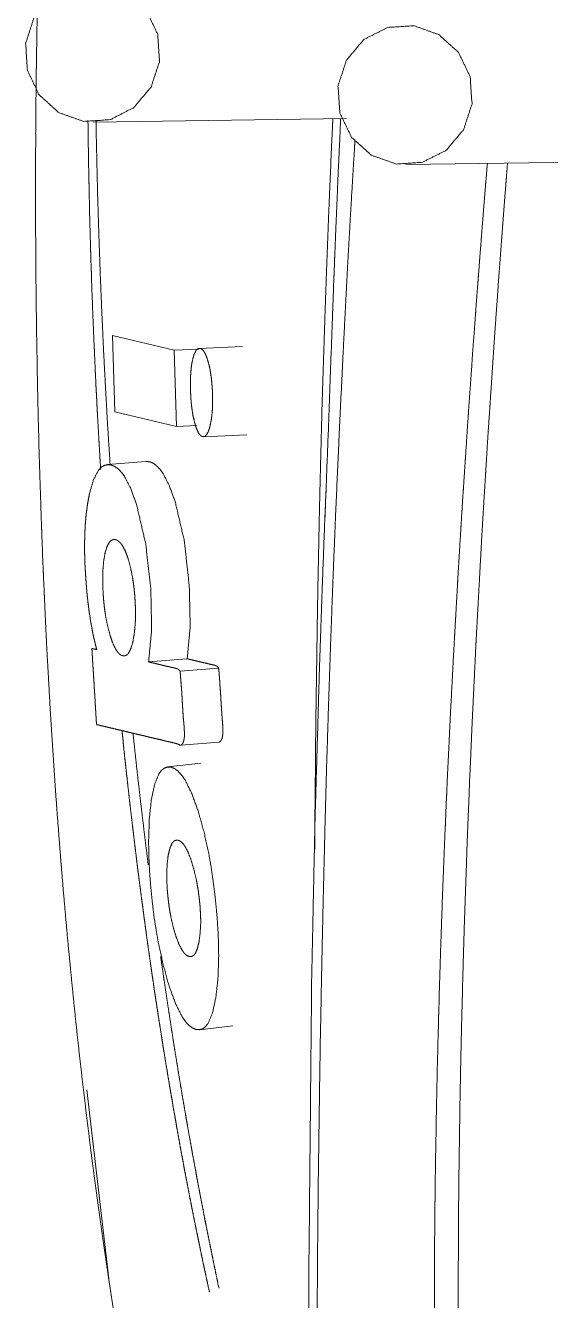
# Paper-space layout 'A3_1' of a CAD drawing. Header units: millimetres. Extents: x 0 to 420, y 0 to 297.
# Drawn here: x 300.3 to 304.81, y 26.66 to 37.63 of the extents above; entities that cross this region are included whole.
import ezdxf

# ---------------------------------------------------------------- set-up
doc = ezdxf.new("R2010")
doc.units = ezdxf.units.MM
doc.layers.add('170', color=7, linetype='Continuous', true_color=0xffffff)

psp = doc.layouts.new('A3_1')

# ---------------------------------------------------------------- linework, layer by layer
at = {"layer": '170', "color": 155, "linetype": 'Continuous', "lineweight": 13}
for p, q in [((300.881, 36.803), (303.058, 36.834)), ((303.569, 36.436), (308.414, 36.507)), ((301.045, 34.965), (301.576, 34.839)), ((301.063, 34.309), (301.045, 34.965)), ((301.787, 34.849), (301.576, 34.839)), ((301.576, 34.839), (301.594, 34.183)), ((302.164, 34.872), (301.791, 34.855)), ((301.594, 34.183), (301.063, 34.309)), ((301.768, 34.191), (301.594, 34.183)), ((301.827, 34.094), (302.201, 34.112)), ((301.332, 33.881), (301.001, 33.854)), ((301.355, 32.156), (301.687, 32.184)), ((301.626, 32.076), (301.957, 32.103)), ((301.631, 31.44), (301.962, 31.467)), ((301.804, 31.286), (301.519, 31.252)), ((301.794, 28.991), (302.079, 29.025)), ((300.824, 28.472), (301.012, 26.848)), ((301.961, 26.766), (301.95, 26.8))]:
    psp.add_line(p, q, dxfattribs=at)
for points, knots in [([(300.659, 42.838), (300.653, 42.764), (300.642, 42.63), (300.637, 42.563), (300.626, 42.429), (300.616, 42.296), (300.606, 42.162), (300.601, 42.096), (300.591, 41.962), (300.582, 41.829), (300.577, 41.763), (300.568, 41.63), (300.559, 41.498), (300.551, 41.365), (300.546, 41.299), (300.538, 41.167), (300.53, 41.035), (300.522, 40.903), (300.518, 40.837), (300.51, 40.706), (300.507, 40.64), (300.5, 40.509), (300.493, 40.377), (300.486, 40.246), (300.482, 40.181), (300.476, 40.05), (300.47, 39.92), (300.464, 39.789), (300.461, 39.724), (300.455, 39.594), (300.452, 39.529), (300.447, 39.399), (300.442, 39.27), (300.439, 39.205), (300.434, 39.075), (300.43, 38.946), (300.425, 38.817), (300.421, 38.688), (300.417, 38.559), (300.415, 38.495), (300.414, 38.431), (300.41, 38.302), (300.408, 38.238), (300.405, 38.11), (300.402, 37.982), (300.399, 37.854), (300.398, 37.791), (300.395, 37.663), (300.393, 37.536), (300.391, 37.409), (300.389, 37.282), (300.388, 37.218), (300.387, 37.092), (300.385, 36.965), (300.384, 36.839), (300.383, 36.713), (300.383, 36.587), (300.382, 36.413), (300.382, 36.24), (300.382, 36.09), (300.382, 35.94), (300.383, 35.813), (300.384, 35.685), (300.384, 35.581), (300.385, 35.476), (300.387, 35.314), (300.388, 35.197), (300.39, 35.102), (300.391, 35.007), (300.392, 34.912), (300.393, 34.865), (300.395, 34.771), (300.395, 34.723), (300.397, 34.629), (300.399, 34.535), (300.401, 34.442), (300.403, 34.348), (300.405, 34.255), (300.408, 34.162), (300.41, 34.069), (300.412, 33.976), (300.415, 33.883), (300.418, 33.791), (300.421, 33.699), (300.424, 33.607), (300.427, 33.515), (300.43, 33.423), (300.433, 33.332), (300.435, 33.286), (300.438, 33.195), (300.442, 33.104), (300.443, 33.059), (300.447, 32.968), (300.449, 32.923), (300.453, 32.832), (300.457, 32.742), (300.459, 32.697), (300.463, 32.607), (300.467, 32.517), (300.479, 32.27), (300.493, 32.023), (300.506, 31.783), (300.521, 31.543), (300.536, 31.309), (300.552, 31.076), (300.568, 30.85), (300.586, 30.624), (300.603, 30.404), (300.621, 30.185), (300.64, 29.973), (300.659, 29.76), (300.679, 29.555), (300.699, 29.35), (300.719, 29.151), (300.74, 28.953), (300.761, 28.761), (300.783, 28.57), (300.805, 28.386), (300.827, 28.201), (300.849, 28.024), (300.872, 27.846), (300.894, 27.675), (300.917, 27.505), (300.94, 27.341), (300.963, 27.177), (300.986, 27.02), (301.009, 26.863), (301.032, 26.713), (301.055, 26.563), (301.078, 26.42), (301.101, 26.277), (301.123, 26.14), (301.146, 26.004), (301.168, 25.874), (301.191, 25.744), (301.212, 25.621), (301.235, 25.498), (301.256, 25.382), (301.277, 25.265), (301.298, 25.156), (301.319, 25.046), (301.339, 24.943), (301.359, 24.84), (301.378, 24.744), (301.397, 24.647), (301.415, 24.557), (301.434, 24.467)], [0, 0, 0.004053, 0.01134, 0.014981, 0.022253, 0.029515, 0.036768, 0.040389, 0.047628, 0.054856, 0.058467, 0.065681, 0.072884, 0.080078, 0.083671, 0.09085, 0.098019, 0.105179, 0.108756, 0.115901, 0.119469, 0.126599, 0.133719, 0.14083, 0.144383, 0.151479, 0.158565, 0.165641, 0.169174, 0.176236, 0.179764, 0.186811, 0.193848, 0.197361, 0.204383, 0.211395, 0.218397, 0.22539, 0.232372, 0.235861, 0.239345, 0.246308, 0.249787, 0.256734, 0.263672, 0.2706, 0.274059, 0.280973, 0.287876, 0.294769, 0.301653, 0.305092, 0.31196, 0.318819, 0.325667, 0.332506, 0.339334, 0.348722, 0.358111, 0.366256, 0.3744, 0.381302, 0.388204, 0.393862, 0.39952, 0.40835, 0.414693, 0.419843, 0.424984, 0.430115, 0.432676, 0.437792, 0.440347, 0.445449, 0.45054, 0.455622, 0.460694, 0.465756, 0.470808, 0.47585, 0.480882, 0.485904, 0.490916, 0.495917, 0.500909, 0.50589, 0.510862, 0.515823, 0.518298, 0.523244, 0.528179, 0.530644, 0.535564, 0.538019, 0.542923, 0.547816, 0.550261, 0.555139, 0.560006, 0.573428, 0.586847, 0.599896, 0.612941, 0.625616, 0.638287, 0.650589, 0.662887, 0.674816, 0.686741, 0.698298, 0.709851, 0.721036, 0.732217, 0.743032, 0.753841, 0.764286, 0.774725, 0.784799, 0.794868, 0.804573, 0.814272, 0.823608, 0.83294, 0.841907, 0.850871, 0.859471, 0.868067, 0.876301, 0.884531, 0.892399, 0.900263, 0.907767, 0.915266, 0.922405, 0.92954, 0.936316, 0.943089, 0.949502, 0.955912, 0.961964, 0.968014, 0.973705, 0.979394, 0.984726, 0.990056, 0.995028, 1, 1]), ([(300.797, 36.808), (300.582, 36.884), (300.412, 37.038), (300.312, 37.248), (300.297, 37.481), (300.369, 37.702), (300.519, 37.879), (300.722, 37.982), (300.948, 37.998)], [0, 0, 0.123869, 0.248324, 0.374419, 0.501252, 0.627437, 0.753029, 0.876906, 1, 1]), ([(300.948, 37.998), (301.164, 37.922), (301.334, 37.768), (301.433, 37.558), (301.449, 37.325), (301.376, 37.104), (301.227, 36.927), (301.024, 36.823), (300.797, 36.808)], [0, 0, 0.123867, 0.248329, 0.374419, 0.501251, 0.627431, 0.753022, 0.876907, 1, 1]), ([(303.486, 36.441), (303.271, 36.518), (303.101, 36.671), (303.001, 36.881), (302.985, 37.115), (303.058, 37.336), (303.207, 37.513), (303.411, 37.616), (303.637, 37.632)], [0, 0, 0.123867, 0.248329, 0.37442, 0.501251, 0.62743, 0.753022, 0.876907, 1, 1]), ([(303.637, 37.632), (303.852, 37.555), (304.022, 37.402), (304.122, 37.192), (304.138, 36.958), (304.065, 36.737), (303.916, 36.56), (303.712, 36.457), (303.486, 36.441)], [0, 0, 0.123869, 0.248324, 0.37442, 0.501253, 0.627437, 0.75303, 0.876906, 1, 1]), ([(300.942, 33.813), (300.941, 33.827), (300.937, 33.897), (300.933, 33.967), (300.929, 34.037), (300.927, 34.072), (300.923, 34.142), (300.919, 34.212), (300.915, 34.283), (300.911, 34.353), (300.908, 34.423), (300.904, 34.494), (300.902, 34.529), (300.899, 34.599), (300.897, 34.634), (300.894, 34.705), (300.891, 34.776), (300.888, 34.846), (300.886, 34.882), (300.883, 34.952), (300.88, 35.023), (300.877, 35.094), (300.874, 35.165), (300.872, 35.236), (300.869, 35.307), (300.866, 35.378), (300.864, 35.449), (300.862, 35.52), (300.859, 35.591), (300.858, 35.627), (300.856, 35.698), (300.855, 35.734), (300.853, 35.805), (300.852, 35.841), (300.85, 35.912), (300.849, 35.948), (300.847, 36.019), (300.846, 36.091), (300.844, 36.162), (300.842, 36.234), (300.842, 36.27), (300.84, 36.342), (300.839, 36.413), (300.838, 36.485), (300.837, 36.521), (300.833, 36.815)], [0, 0, 0.004845, 0.02815, 0.051472, 0.074813, 0.086492, 0.109859, 0.133244, 0.156646, 0.180065, 0.203502, 0.226956, 0.238687, 0.262166, 0.273914, 0.297419, 0.320941, 0.34448, 0.356253, 0.379816, 0.403397, 0.426992, 0.450605, 0.474234, 0.497879, 0.52154, 0.545217, 0.56891, 0.592619, 0.604481, 0.628213, 0.640083, 0.663839, 0.675724, 0.699502, 0.711396, 0.735197, 0.759013, 0.782845, 0.806691, 0.818622, 0.842491, 0.866374, 0.890273, 0.902226, 1, 1]), ([(300.902, 36.814), (300.903, 36.792), (300.904, 36.726), (300.905, 36.661), (300.906, 36.596), (300.908, 36.532), (300.916, 36.18), (300.927, 35.828), (300.939, 35.489), (300.953, 35.149), (300.968, 34.823), (300.985, 34.496), (301.003, 34.181), (301.023, 33.867), (301.023, 33.856)], [0, 0, 0.007364, 0.029569, 0.051595, 0.073442, 0.095108, 0.214058, 0.332984, 0.447721, 0.562431, 0.672964, 0.783467, 0.889803, 0.996104, 1, 1]), ([(302.784, 30.543), (302.785, 30.675), (302.786, 30.77), (302.786, 30.817), (302.787, 30.913), (302.788, 31.009), (302.789, 31.106), (302.79, 31.204), (302.792, 31.46), (302.795, 31.716), (302.799, 31.985), (302.803, 32.255), (302.807, 32.536), (302.812, 32.818), (302.818, 33.113), (302.824, 33.408), (302.831, 33.715), (302.839, 34.023), (302.847, 34.343), (302.857, 34.663), (302.868, 34.997), (302.879, 35.33), (302.892, 35.676), (302.905, 36.023), (302.908, 36.087), (302.913, 36.216), (302.916, 36.281), (302.922, 36.413), (302.924, 36.48), (302.93, 36.616), (302.937, 36.754), (302.94, 36.823), (302.94, 36.83)], [0, 0, 0.020938, 0.035992, 0.043546, 0.058752, 0.07406, 0.089471, 0.104984, 0.145704, 0.186505, 0.229254, 0.272082, 0.316866, 0.361727, 0.408552, 0.455453, 0.504326, 0.553274, 0.604203, 0.655205, 0.708198, 0.761263, 0.816329, 0.871465, 0.881647, 0.902188, 0.912546, 0.933608, 0.944313, 0.965896, 0.987829, 0.998883, 1, 1]), ([(303.008, 36.831), (303.007, 36.819), (302.998, 36.61), (302.988, 36.402), (302.979, 36.189), (302.97, 35.977), (302.964, 35.839), (302.959, 35.702), (302.956, 35.633), (302.951, 35.496), (302.948, 35.428), (302.943, 35.291), (302.938, 35.154), (302.935, 35.058)], [0, 0, 0.00712, 0.124665, 0.242143, 0.361977, 0.481735, 0.559366, 0.63687, 0.675564, 0.752879, 0.791499, 0.868622, 0.945612, 1, 1]), ([(303.13, 36.644), (303.127, 36.58), (303.115, 36.384), (303.103, 36.187), (303.092, 35.998), (303.081, 35.808), (303.071, 35.626), (303.061, 35.444), (303.052, 35.269), (303.043, 35.094), (303.026, 34.759), (302.995, 34.114), (302.966, 33.47), (302.942, 32.877), (302.92, 32.284), (302.902, 31.742), (302.885, 31.2), (302.872, 30.708), (302.86, 30.217), (302.85, 29.776), (302.841, 29.336), (302.837, 29.107), (302.832, 28.881), (302.829, 28.659), (302.825, 28.44), (302.824, 28.331), (302.821, 28.117), (302.818, 27.905), (302.815, 27.697), (302.814, 27.594), (302.812, 27.39), (302.811, 27.29), (302.809, 27.091), (302.808, 26.895), (302.807, 26.798), (302.806, 26.607), (302.805, 26.513), (302.804, 26.327), (302.804, 26.235), (302.803, 26.053), (302.803, 25.875), (302.803, 25.699), (302.803, 25.527), (302.804, 25.358), (302.804, 25.192), (302.804, 25.11), (302.805, 24.949), (302.806, 24.79), (302.807, 24.712), (302.808, 24.558), (302.809, 24.483), (302.81, 24.334), (302.811, 24.26), (302.813, 24.116)], [0, 0, 0.005092, 0.020813, 0.036527, 0.051665, 0.066797, 0.081355, 0.095906, 0.109883, 0.123855, 0.150647, 0.202136, 0.253527, 0.300926, 0.348225, 0.391545, 0.434764, 0.474021, 0.513176, 0.548392, 0.583504, 0.60177, 0.61978, 0.637536, 0.655038, 0.663666, 0.680788, 0.697658, 0.714275, 0.722517, 0.738757, 0.746756, 0.762621, 0.778236, 0.785977, 0.801217, 0.808716, 0.823582, 0.830948, 0.845439, 0.85968, 0.873673, 0.887417, 0.900912, 0.91416, 0.920664, 0.933542, 0.946172, 0.952422, 0.964683, 0.970696, 0.98259, 0.988472, 1, 1]), ([(303.857, 23.951), (303.854, 24.037), (303.852, 24.08), (303.849, 24.167), (303.847, 24.253), (303.844, 24.34), (303.842, 24.428), (303.841, 24.471), (303.838, 24.559), (303.837, 24.603), (303.835, 24.691), (303.833, 24.779), (303.832, 24.823), (303.83, 24.912), (303.828, 25), (303.827, 25.089), (303.825, 25.179), (303.824, 25.224), (303.823, 25.313), (303.822, 25.358), (303.821, 25.448), (303.82, 25.538), (303.819, 25.629), (303.818, 25.72), (303.817, 25.811), (303.816, 25.902), (303.816, 25.994), (303.815, 26.085), (303.815, 26.131), (303.815, 26.223), (303.814, 26.269), (303.814, 26.362), (303.814, 26.455), (303.814, 26.501), (303.814, 26.594), (303.814, 26.687), (303.814, 26.781), (303.815, 26.875), (303.815, 26.922), (303.816, 27.016), (303.816, 27.063), (303.816, 27.157), (303.817, 27.252), (303.818, 27.347), (303.818, 27.394), (303.819, 27.489), (303.82, 27.537), (303.821, 27.633), (303.822, 27.729), (303.824, 27.825), (303.825, 27.921), (303.827, 28.017), (303.828, 28.066), (303.829, 28.162), (303.83, 28.211), (303.832, 28.308), (303.834, 28.405), (303.836, 28.503), (303.838, 28.601), (303.84, 28.699), (303.843, 28.797), (303.845, 28.896), (303.848, 28.994), (303.85, 29.093), (303.852, 29.143), (303.855, 29.242), (303.857, 29.342), (303.859, 29.392), (303.862, 29.491), (303.865, 29.592), (303.868, 29.692), (303.872, 29.792), (303.875, 29.893), (303.879, 29.994), (303.882, 30.095), (303.886, 30.197), (303.89, 30.298), (303.894, 30.4), (303.898, 30.502), (303.902, 30.604), (303.906, 30.707), (303.909, 30.758), (303.913, 30.861), (303.917, 30.964), (303.92, 31.016), (303.924, 31.119), (303.929, 31.222), (303.934, 31.326), (303.939, 31.43), (303.944, 31.534), (303.949, 31.639), (303.954, 31.744), (303.96, 31.848), (303.965, 31.953), (303.971, 32.059), (303.976, 32.164), (303.982, 32.27), (303.988, 32.376), (303.991, 32.429), (303.997, 32.535), (304, 32.588), (304.006, 32.695), (304.012, 32.802), (304.015, 32.855), (304.021, 32.962), (304.028, 33.069), (304.034, 33.177), (304.041, 33.284), (304.044, 33.338), (304.051, 33.446), (304.054, 33.5), (304.061, 33.609), (304.065, 33.663), (304.072, 33.771), (304.079, 33.88), (304.083, 33.935), (304.09, 34.044), (304.097, 34.153), (304.105, 34.263), (304.108, 34.317), (304.116, 34.427), (304.124, 34.537), (304.128, 34.592), (304.136, 34.703), (304.139, 34.758), (304.147, 34.869), (304.156, 34.979), (304.16, 35.035), (304.168, 35.146), (304.172, 35.202), (304.18, 35.313), (304.189, 35.425), (304.193, 35.481), (304.202, 35.593), (304.206, 35.649), (304.215, 35.761), (304.219, 35.817), (304.228, 35.93), (304.237, 36.042), (304.246, 36.155), (304.255, 36.268), (304.26, 36.325), (304.27, 36.443)], [0, 0, 0.006885, 0.010337, 0.017252, 0.024187, 0.031142, 0.038117, 0.041611, 0.048615, 0.052127, 0.059161, 0.066216, 0.069749, 0.076832, 0.083936, 0.091059, 0.098202, 0.101782, 0.108954, 0.112546, 0.119747, 0.126967, 0.134207, 0.141466, 0.148744, 0.156042, 0.163358, 0.170694, 0.174371, 0.181735, 0.185422, 0.192815, 0.200226, 0.20394, 0.21138, 0.218838, 0.226315, 0.23381, 0.237563, 0.245086, 0.248856, 0.256406, 0.263975, 0.271562, 0.275361, 0.282976, 0.286792, 0.294434, 0.302094, 0.309773, 0.31747, 0.325185, 0.329048, 0.336791, 0.340671, 0.348441, 0.356229, 0.364035, 0.37186, 0.379703, 0.387564, 0.395443, 0.40334, 0.411255, 0.415218, 0.42316, 0.43112, 0.435109, 0.443097, 0.451102, 0.459126, 0.467167, 0.475226, 0.483304, 0.491399, 0.499512, 0.507642, 0.515791, 0.523957, 0.532142, 0.540343, 0.544449, 0.552678, 0.560924, 0.565055, 0.573328, 0.581618, 0.589925, 0.59825, 0.606593, 0.614953, 0.623331, 0.631725, 0.640137, 0.648567, 0.657014, 0.665478, 0.673959, 0.678204, 0.686711, 0.690972, 0.699505, 0.708055, 0.712334, 0.720909, 0.729501, 0.73811, 0.746735, 0.751056, 0.759707, 0.764037, 0.772713, 0.777059, 0.785761, 0.794479, 0.798842, 0.807586, 0.816346, 0.825123, 0.829519, 0.838321, 0.84714, 0.851553, 0.860397, 0.864827, 0.873696, 0.882581, 0.887028, 0.895939, 0.900402, 0.909337, 0.918289, 0.92277, 0.931746, 0.936243, 0.945244, 0.94975, 0.958776, 0.967819, 0.976878, 0.985954, 0.9905, 1, 1]), ([(304.443, 36.447), (304.436, 36.354), (304.43, 36.277), (304.418, 36.125), (304.406, 35.972), (304.395, 35.82), (304.389, 35.744), (304.378, 35.592), (304.372, 35.516), (304.361, 35.365), (304.356, 35.289), (304.345, 35.138), (304.334, 34.987), (304.324, 34.836), (304.319, 34.761), (304.309, 34.611), (304.304, 34.536), (304.294, 34.386), (304.289, 34.311), (304.279, 34.162), (304.269, 34.013), (304.265, 33.938), (304.256, 33.789), (304.251, 33.715), (304.242, 33.566), (304.233, 33.418), (304.224, 33.27), (304.22, 33.196), (304.212, 33.049), (304.204, 32.902), (304.196, 32.755), (304.192, 32.681), (304.184, 32.535), (304.176, 32.388), (304.172, 32.315), (304.165, 32.169), (304.158, 32.024), (304.151, 31.878), (304.144, 31.733), (304.137, 31.588), (304.131, 31.444), (304.125, 31.3), (304.118, 31.156), (304.113, 31.012), (304.107, 30.869), (304.101, 30.725), (304.098, 30.654), (304.093, 30.511), (304.091, 30.44), (304.086, 30.298), (304.081, 30.156), (304.076, 30.014), (304.071, 29.873), (304.067, 29.732), (304.063, 29.591), (304.059, 29.451), (304.057, 29.38), (304.054, 29.24), (304.052, 29.171), (304.048, 29.031), (304.045, 28.892), (304.042, 28.753), (304.039, 28.614), (304.038, 28.545), (304.035, 28.407), (304.034, 28.338), (304.032, 28.2), (304.03, 28.063), (304.028, 27.926), (304.026, 27.789), (304.025, 27.653), (304.023, 27.516), (304.023, 27.448), (304.022, 27.313), (304.021, 27.245), (304.021, 27.11), (304.02, 26.975), (304.02, 26.841), (304.02, 26.706), (304.02, 26.639), (304.02, 26.506), (304.02, 26.372), (304.021, 26.239), (304.021, 26.107), (304.022, 25.974), (304.023, 25.908), (304.024, 25.777), (304.025, 25.711), (304.026, 25.58), (304.028, 25.449), (304.03, 25.318), (304.032, 25.188), (304.034, 25.058), (304.037, 24.929), (304.038, 24.864), (304.041, 24.735), (304.044, 24.607), (304.047, 24.478), (304.049, 24.414), (304.052, 24.287), (304.056, 24.16), (304.058, 24.096), (304.06, 24.033), (304.064, 23.907)], [0, 0, 0.007446, 0.013559, 0.025764, 0.037948, 0.050112, 0.056183, 0.068316, 0.074376, 0.086478, 0.092518, 0.104588, 0.116637, 0.128665, 0.134673, 0.146669, 0.152657, 0.164621, 0.170597, 0.18253, 0.194441, 0.200386, 0.212265, 0.218199, 0.230046, 0.241871, 0.253675, 0.259567, 0.271338, 0.283088, 0.294816, 0.300674, 0.312369, 0.324042, 0.329868, 0.341508, 0.353125, 0.36472, 0.376291, 0.387841, 0.399367, 0.41087, 0.42235, 0.433807, 0.445241, 0.456651, 0.462349, 0.473724, 0.4794, 0.490739, 0.502054, 0.513346, 0.524613, 0.535856, 0.547075, 0.558269, 0.563859, 0.575017, 0.580584, 0.591705, 0.602801, 0.613873, 0.624919, 0.630435, 0.641444, 0.646937, 0.657908, 0.668854, 0.679775, 0.69067, 0.70154, 0.712384, 0.717799, 0.728605, 0.733996, 0.744764, 0.755505, 0.766221, 0.776911, 0.782248, 0.792897, 0.803521, 0.814117, 0.824686, 0.835228, 0.840486, 0.850986, 0.856228, 0.866686, 0.877116, 0.887518, 0.897891, 0.908235, 0.91855, 0.923694, 0.933965, 0.944206, 0.954418, 0.959515, 0.969681, 0.979818, 0.984873, 0.989924, 1, 1]), ([(302.938, 35.162), (302.907, 34.286), (302.873, 33.406)], [0, 0, 0.499028, 1, 1]), ([(301.87, 34.731), (301.854, 34.782), (301.837, 34.819), (301.828, 34.833), (301.818, 34.843), (301.809, 34.85), (301.799, 34.854), (301.789, 34.855), (301.78, 34.852), (301.771, 34.846), (301.763, 34.836), (301.748, 34.807), (301.735, 34.764)], [0, 0, 0.196458, 0.349321, 0.410593, 0.462965, 0.508156, 0.547676, 0.583982, 0.620373, 0.66052, 0.707825, 0.831484, 1, 1]), ([(301.735, 34.764), (301.724, 34.709), (301.718, 34.647), (301.716, 34.613), (301.715, 34.577), (301.714, 34.539), (301.715, 34.499), (301.717, 34.459), (301.719, 34.42), (301.722, 34.383), (301.726, 34.347), (301.736, 34.281), (301.75, 34.22)], [0, 0, 0.100646, 0.21463, 0.276752, 0.342782, 0.412848, 0.485376, 0.558327, 0.629751, 0.698068, 0.763406, 0.886587, 1, 1]), ([(301.884, 34.188), (301.895, 34.243), (301.902, 34.305), (301.905, 34.339), (301.906, 34.376), (301.906, 34.414), (301.905, 34.454), (301.904, 34.494), (301.901, 34.533), (301.898, 34.57), (301.894, 34.605), (301.884, 34.672), (301.87, 34.731)], [0, 0, 0.102131, 0.21707, 0.279486, 0.345691, 0.415831, 0.488335, 0.561247, 0.632526, 0.70061, 0.765616, 0.887856, 1, 1]), ([(301.75, 34.22), (301.765, 34.169), (301.782, 34.131), (301.791, 34.117), (301.8, 34.107), (301.81, 34.099), (301.82, 34.095), (301.829, 34.095), (301.838, 34.097), (301.847, 34.104), (301.855, 34.114), (301.871, 34.144), (301.884, 34.188)], [0, 0, 0.196934, 0.349723, 0.410769, 0.462868, 0.507644, 0.546792, 0.581885, 0.617527, 0.657385, 0.704941, 0.829728, 1, 1]), ([(301.251, 33.511), (301.201, 33.649), (301.148, 33.752), (301.12, 33.79), (301.091, 33.819), (301.061, 33.84), (301.031, 33.851), (301.002, 33.854), (300.973, 33.847), (300.947, 33.831), (300.923, 33.805), (300.881, 33.725), (300.847, 33.607)], [0, 0, 0.193969, 0.346826, 0.409129, 0.463353, 0.511022, 0.553499, 0.592806, 0.63111, 0.671733, 0.718268, 0.837758, 1, 1]), ([(301.583, 33.538), (301.532, 33.676), (301.479, 33.779), (301.451, 33.817), (301.422, 33.846), (301.393, 33.867), (301.363, 33.879), (301.332, 33.881)], [0, 0, 0.326624, 0.584021, 0.688933, 0.780242, 0.860511, 0.932038, 1, 1]), ([(300.847, 33.607), (300.838, 33.563), (300.83, 33.518), (300.824, 33.474), (300.818, 33.43), (300.814, 33.386), (300.81, 33.343), (300.808, 33.301), (300.806, 33.259), (300.805, 33.219), (300.804, 33.18), (300.804, 33.143), (300.804, 33.106), (300.805, 33.071), (300.806, 33.037), (300.807, 33.005), (300.808, 32.974), (300.81, 32.944), (300.812, 32.915)], [0, 0, 0.064813, 0.129449, 0.194011, 0.258164, 0.321499, 0.383755, 0.44471, 0.504184, 0.562003, 0.618067, 0.672295, 0.724657, 0.775132, 0.823732, 0.87047, 0.915405, 0.958584, 1, 1]), ([(302.881, 33.622), (302.874, 33.45), (302.848, 32.772), (302.825, 32.097), (302.786, 30.752), (302.758, 29.417), (302.733, 26.79), (302.748, 24.235)], [0, 0, 0.018299, 0.090518, 0.162541, 0.305867, 0.448025, 0.727842, 1, 1]), ([(301.374, 32.781), (301.33, 33.173), (301.251, 33.511)], [0, 0, 0.531237, 1, 1]), ([(301.705, 32.809), (301.662, 33.2), (301.583, 33.538)], [0, 0, 0.531237, 1, 1]), ([(300.98, 33.093), (300.997, 33.149), (301.017, 33.187), (301.029, 33.199), (301.042, 33.207), (301.056, 33.21), (301.071, 33.209), (301.085, 33.203), (301.1, 33.193), (301.114, 33.179), (301.128, 33.161), (301.154, 33.112), (301.178, 33.046)], [0, 0, 0.160492, 0.279106, 0.325713, 0.366824, 0.406047, 0.446588, 0.489835, 0.538132, 0.592712, 0.655131, 0.807443, 1, 1]), ([(301.024, 32.382), (301.002, 32.465), (300.985, 32.552), (300.978, 32.598), (300.972, 32.646), (300.967, 32.696), (300.964, 32.746), (300.961, 32.798), (300.96, 32.849), (300.96, 32.896), (300.961, 32.941), (300.968, 33.022), (300.98, 33.093)], [0, 0, 0.118498, 0.243322, 0.308204, 0.375163, 0.44431, 0.514315, 0.587576, 0.65807, 0.72437, 0.786601, 0.900279, 1, 1]), ([(301.178, 33.046), (301.2, 32.967), (301.217, 32.88), (301.224, 32.834), (301.23, 32.785), (301.235, 32.733), (301.239, 32.68), (301.241, 32.631), (301.242, 32.582), (301.242, 32.536), (301.24, 32.492), (301.233, 32.41), (301.221, 32.335)], [0, 0, 0.113428, 0.237018, 0.302745, 0.37155, 0.443563, 0.517327, 0.586833, 0.654497, 0.718958, 0.780341, 0.895229, 1, 1]), ([(300.812, 32.915), (300.814, 32.885), (300.816, 32.856), (300.818, 32.829), (300.82, 32.803), (300.822, 32.778), (300.824, 32.754), (300.826, 32.731), (300.829, 32.709), (300.831, 32.688), (300.833, 32.668), (300.836, 32.649), (300.838, 32.631), (300.84, 32.614), (300.842, 32.597), (300.844, 32.581), (300.847, 32.566), (300.849, 32.552), (300.851, 32.538), (300.853, 32.525), (300.855, 32.512), (300.857, 32.5), (300.859, 32.489), (300.861, 32.478), (300.863, 32.467), (300.865, 32.457), (300.866, 32.448), (300.868, 32.439), (300.87, 32.43), (300.871, 32.422), (300.873, 32.414), (300.874, 32.406), (300.877, 32.392), (300.879, 32.386), (300.88, 32.379), (300.883, 32.367), (300.884, 32.362), (300.885, 32.356), (300.886, 32.351), (300.888, 32.346), (300.89, 32.337), (300.891, 32.333), (300.892, 32.329), (300.894, 32.321), (300.895, 32.318), (300.895, 32.314), (300.896, 32.311), (300.897, 32.308), (300.898, 32.304), (300.899, 32.301), (300.899, 32.299), (300.9, 32.296), (300.901, 32.293), (300.901, 32.291), (300.902, 32.288), (300.903, 32.286), (300.903, 32.284), (300.904, 32.282), (300.904, 32.28), (300.905, 32.278), (300.905, 32.276), (300.906, 32.274), (300.906, 32.272), (300.907, 32.27), (300.907, 32.268), (300.908, 32.268), (300.907, 32.268)], [0, 0, 0.045669, 0.089444, 0.131307, 0.171359, 0.209696, 0.246386, 0.281478, 0.315036, 0.347109, 0.37776, 0.407049, 0.435027, 0.461755, 0.48729, 0.511678, 0.534967, 0.557216, 0.578461, 0.598754, 0.618139, 0.636654, 0.654342, 0.671246, 0.687398, 0.702833, 0.71759, 0.731691, 0.745182, 0.758079, 0.770412, 0.782213, 0.804309, 0.814649, 0.824549, 0.84311, 0.851802, 0.860138, 0.868115, 0.875766, 0.890128, 0.896868, 0.903326, 0.915476, 0.921176, 0.926647, 0.931892, 0.936927, 0.941763, 0.946401, 0.950863, 0.955156, 0.959274, 0.963243, 0.967066, 0.970752, 0.974277, 0.977634, 0.980907, 0.984127, 0.987179, 0.989966, 0.992853, 0.996019, 0.998566, 0.999546, 1, 1]), ([(301.355, 32.156), (301.381, 32.431), (301.374, 32.781)], [0, 0, 0.439845, 1, 1]), ([(301.687, 32.184), (301.713, 32.458), (301.705, 32.809)], [0, 0, 0.439846, 1, 1]), ([(301.221, 32.335), (301.204, 32.275), (301.184, 32.234), (301.172, 32.22), (301.16, 32.212), (301.146, 32.208), (301.132, 32.209), (301.117, 32.215), (301.103, 32.225), (301.089, 32.24), (301.075, 32.26), (301.049, 32.312), (301.024, 32.382)], [0, 0, 0.16481, 0.28553, 0.331932, 0.371764, 0.408654, 0.446103, 0.487685, 0.534767, 0.588601, 0.650805, 0.804301, 1, 1]), ([(300.907, 32.268), (300.908, 32.268), (300.908, 32.267), (300.908, 32.266), (300.908, 32.265), (300.908, 32.264), (300.909, 32.262), (300.908, 32.262), (300.907, 32.262), (300.907, 32.263), (300.907, 32.263), (300.906, 32.263), (300.906, 32.263), (300.905, 32.263), (300.905, 32.263), (300.905, 32.263), (300.904, 32.263), (300.904, 32.264), (300.903, 32.264), (300.903, 32.264), (300.902, 32.264), (300.901, 32.264), (300.901, 32.264), (300.9, 32.264), (300.9, 32.264), (300.899, 32.265), (300.899, 32.265), (300.898, 32.265), (300.897, 32.265), (300.896, 32.265), (300.895, 32.266), (300.894, 32.266), (300.894, 32.266), (300.893, 32.266), (300.892, 32.266), (300.891, 32.266), (300.891, 32.267), (300.889, 32.267), (300.888, 32.267), (300.888, 32.267), (300.886, 32.268), (300.885, 32.268), (300.884, 32.268), (300.884, 32.268), (300.883, 32.268), (300.882, 32.269), (300.881, 32.269), (300.88, 32.269), (300.88, 32.269), (300.878, 32.27), (300.878, 32.27), (300.877, 32.27), (300.876, 32.27), (300.876, 32.27), (300.875, 32.27), (300.874, 32.27), (300.873, 32.271), (300.873, 32.271), (300.872, 32.271), (300.872, 32.271), (300.871, 32.271), (300.871, 32.271), (300.871, 32.271), (300.87, 32.272), (300.87, 32.272), (300.869, 32.272), (300.869, 32.272), (300.868, 32.272), (300.868, 32.272), (300.867, 32.272), (300.867, 32.272), (300.867, 32.271)], [0, 0, 0.009302, 0.021215, 0.035593, 0.05767, 0.091632, 0.118837, 0.130931, 0.148048, 0.15904, 0.166222, 0.174438, 0.183268, 0.191316, 0.199008, 0.207516, 0.216037, 0.22496, 0.233896, 0.243245, 0.252607, 0.272184, 0.282399, 0.293017, 0.303671, 0.314727, 0.326198, 0.337693, 0.362792, 0.37514, 0.402349, 0.416403, 0.430861, 0.445342, 0.461067, 0.476816, 0.492968, 0.524893, 0.541472, 0.557648, 0.589549, 0.604871, 0.620597, 0.635505, 0.649974, 0.664419, 0.692505, 0.706109, 0.718884, 0.744836, 0.757587, 0.769508, 0.793327, 0.80481, 0.815879, 0.826935, 0.848218, 0.858836, 0.868637, 0.878425, 0.888616, 0.89799, 0.90695, 0.916266, 0.925987, 0.934999, 0.942776, 0.952274, 0.965902, 0.977511, 0.985794, 1, 1]), ([(300.867, 32.271), (300.867, 32.269), (300.867, 32.267), (300.867, 32.265), (300.867, 32.263), (300.867, 32.26), (300.868, 32.258), (300.868, 32.255), (300.868, 32.252), (300.868, 32.249), (300.868, 32.246), (300.869, 32.243), (300.869, 32.24), (300.869, 32.236), (300.869, 32.233), (300.869, 32.229), (300.87, 32.225), (300.87, 32.221), (300.87, 32.217), (300.87, 32.212), (300.871, 32.208), (300.871, 32.203), (300.871, 32.198), (300.872, 32.192), (300.872, 32.181), (300.873, 32.169), (300.873, 32.162), (300.874, 32.155), (300.874, 32.148), (300.875, 32.141), (300.875, 32.133), (300.876, 32.116), (300.877, 32.106), (300.878, 32.097), (300.879, 32.075), (300.88, 32.052), (300.882, 32.025), (300.883, 32.01), (300.884, 31.995), (300.886, 31.963), (300.887, 31.948), (300.888, 31.919), (300.89, 31.892), (300.891, 31.88), (300.892, 31.856), (300.894, 31.834), (300.895, 31.814), (300.895, 31.805), (300.896, 31.795), (300.897, 31.778), (300.898, 31.77), (300.898, 31.755), (300.899, 31.748), (300.899, 31.741), (300.9, 31.735), (300.901, 31.722), (300.901, 31.717), (300.901, 31.711), (300.902, 31.706), (300.902, 31.701), (300.902, 31.696), (300.902, 31.691), (300.903, 31.686), (300.903, 31.682), (300.903, 31.678), (300.903, 31.674), (300.904, 31.67), (300.904, 31.666), (300.904, 31.663), (300.904, 31.659), (300.905, 31.656), (300.905, 31.653), (300.905, 31.65), (300.905, 31.647), (300.905, 31.644), (300.905, 31.642), (300.906, 31.639), (300.906, 31.637), (300.906, 31.634), (300.906, 31.632), (300.906, 31.63), (300.906, 31.628), (300.906, 31.626), (300.907, 31.624), (300.907, 31.622), (300.907, 31.62), (300.907, 31.619), (300.907, 31.617)], [0, 0, 0.002749, 0.005848, 0.009331, 0.01305, 0.016852, 0.020774, 0.024878, 0.02917, 0.033637, 0.03829, 0.043143, 0.048204, 0.053481, 0.058979, 0.064709, 0.070681, 0.076907, 0.083402, 0.090173, 0.097241, 0.10462, 0.11232, 0.120364, 0.137556, 0.156361, 0.166422, 0.176967, 0.188012, 0.1996, 0.211762, 0.237966, 0.252095, 0.266984, 0.299278, 0.335362, 0.376173, 0.398607, 0.422141, 0.470483, 0.493917, 0.538139, 0.579013, 0.598286, 0.634569, 0.66803, 0.698866, 0.713362, 0.727276, 0.753445, 0.765745, 0.788875, 0.799747, 0.810182, 0.820195, 0.839028, 0.847881, 0.856374, 0.864528, 0.872354, 0.879868, 0.887078, 0.894001, 0.900644, 0.907021, 0.913145, 0.919022, 0.92466, 0.930077, 0.935275, 0.940264, 0.945053, 0.949652, 0.954063, 0.958298, 0.962363, 0.966267, 0.970012, 0.973607, 0.977056, 0.980362, 0.983538, 0.98658, 0.9895, 0.992292, 0.994972, 0.997544, 1, 1]), ([(301.626, 32.076), (301.617, 32.087), (301.605, 32.096), (301.59, 32.101), (301.574, 32.105), (301.56, 32.108), (301.547, 32.111), (301.535, 32.114), (301.506, 32.12), (301.474, 32.128), (301.437, 32.137), (301.4, 32.146), (301.384, 32.149), (301.365, 32.154), (301.359, 32.155), (301.355, 32.156)], [0, 0, 0.04988, 0.100612, 0.156772, 0.213592, 0.264181, 0.30998, 0.354752, 0.456516, 0.572814, 0.70412, 0.840179, 0.895655, 0.965615, 0.986932, 1, 1]), ([(301.957, 32.103), (301.948, 32.115), (301.936, 32.123), (301.921, 32.128), (301.906, 32.132), (301.891, 32.135), (301.879, 32.138), (301.866, 32.141), (301.838, 32.148), (301.805, 32.155), (301.769, 32.164), (301.731, 32.173), (301.704, 32.179), (301.696, 32.181), (301.687, 32.184)], [0, 0, 0.049877, 0.100665, 0.156822, 0.213639, 0.264225, 0.309951, 0.35479, 0.456548, 0.57284, 0.704137, 0.840189, 0.936431, 0.965547, 1, 1]), ([(300.907, 31.617), (300.91, 31.616), (300.915, 31.615), (300.93, 31.612), (300.952, 31.606), (300.966, 31.603), (300.983, 31.599), (300.993, 31.597), (301.011, 31.592), (301.032, 31.587), (301.043, 31.585), (301.068, 31.579), (301.095, 31.572), (301.124, 31.566), (301.155, 31.558), (301.188, 31.55), (301.222, 31.542), (301.239, 31.538), (301.274, 31.53), (301.308, 31.522), (301.324, 31.518), (301.357, 31.51), (301.394, 31.501), (301.429, 31.493), (301.461, 31.486), (301.476, 31.482), (301.503, 31.475), (301.516, 31.472), (301.539, 31.467), (301.549, 31.465), (301.559, 31.462), (301.567, 31.46), (301.576, 31.458), (301.586, 31.456), (301.596, 31.453), (301.606, 31.449), (301.615, 31.445), (301.623, 31.441), (301.629, 31.44), (301.635, 31.441), (301.64, 31.445), (301.646, 31.452), (301.652, 31.462), (301.656, 31.473), (301.659, 31.486), (301.662, 31.502), (301.663, 31.519), (301.663, 31.536), (301.663, 31.555), (301.661, 31.578), (301.66, 31.604), (301.658, 31.63), (301.655, 31.657), (301.653, 31.685), (301.651, 31.713), (301.649, 31.741), (301.645, 31.807), (301.643, 31.846), (301.641, 31.886), (301.638, 31.926), (301.635, 31.964), (301.632, 32.002), (301.629, 32.04), (301.626, 32.076)], [0, 0, 0.002209, 0.005668, 0.016762, 0.033403, 0.043794, 0.056061, 0.063116, 0.076938, 0.091902, 0.100526, 0.11898, 0.138469, 0.159651, 0.182691, 0.207255, 0.232398, 0.245, 0.270311, 0.295347, 0.307476, 0.331812, 0.359165, 0.384552, 0.408095, 0.419188, 0.439654, 0.448964, 0.465818, 0.473541, 0.480568, 0.486811, 0.493124, 0.500318, 0.508017, 0.515669, 0.52279, 0.52887, 0.533763, 0.537949, 0.542868, 0.549435, 0.557265, 0.565936, 0.575813, 0.587144, 0.599241, 0.611602, 0.62547, 0.641995, 0.660265, 0.679115, 0.698472, 0.718423, 0.73865, 0.759121, 0.806626, 0.834225, 0.862874, 0.891557, 0.919514, 0.946808, 0.973646, 1, 1]), ([(301.962, 31.467), (301.972, 31.473), (301.978, 31.48), (301.983, 31.489), (301.988, 31.5), (301.991, 31.514), (301.993, 31.529), (301.994, 31.546), (301.995, 31.563), (301.994, 31.583), (301.993, 31.606), (301.991, 31.631), (301.989, 31.657), (301.987, 31.684), (301.985, 31.712), (301.983, 31.74), (301.981, 31.768), (301.977, 31.835), (301.975, 31.873), (301.972, 31.913), (301.969, 31.953), (301.967, 31.992), (301.964, 32.03), (301.961, 32.067), (301.957, 32.103)], [0, 0, 0.017576, 0.031687, 0.048515, 0.067151, 0.088384, 0.112732, 0.138729, 0.165294, 0.195098, 0.230612, 0.269877, 0.310388, 0.351988, 0.394862, 0.438334, 0.482328, 0.58442, 0.643734, 0.705309, 0.766947, 0.827031, 0.885687, 0.943365, 1, 1]), ([(301.879, 26.732), (301.872, 26.762), (301.859, 26.822), (301.846, 26.883), (301.833, 26.943), (301.82, 27.004), (301.814, 27.034), (301.801, 27.095), (301.795, 27.126), (301.782, 27.187), (301.776, 27.218), (301.763, 27.279), (301.751, 27.34), (301.738, 27.402), (301.726, 27.464), (301.714, 27.526), (301.702, 27.587), (301.69, 27.65), (301.678, 27.712), (301.666, 27.774), (301.66, 27.805), (301.649, 27.868), (301.643, 27.899), (301.631, 27.962), (301.62, 28.024), (301.609, 28.087), (301.597, 28.15), (301.592, 28.182), (301.581, 28.245), (301.575, 28.277), (301.564, 28.34), (301.559, 28.372), (301.548, 28.435), (301.537, 28.499), (301.532, 28.531), (301.521, 28.594), (301.516, 28.626), (301.505, 28.69), (301.495, 28.754), (301.484, 28.818), (301.479, 28.85), (301.469, 28.914), (301.464, 28.947), (301.454, 29.011), (301.444, 29.075), (301.434, 29.14), (301.424, 29.205), (301.414, 29.269), (301.404, 29.334), (301.395, 29.399), (301.385, 29.464), (301.376, 29.529), (301.371, 29.562), (301.362, 29.627), (301.357, 29.66), (301.348, 29.725), (301.343, 29.758), (301.334, 29.824), (301.33, 29.856), (301.321, 29.922), (301.316, 29.955), (301.308, 30.021), (301.299, 30.087), (301.294, 30.12), (301.286, 30.186), (301.277, 30.252), (301.269, 30.318), (301.26, 30.384), (301.252, 30.451), (301.248, 30.484), (301.24, 30.55), (301.232, 30.617), (301.224, 30.683), (301.216, 30.75), (301.208, 30.817), (301.2, 30.884), (301.192, 30.951), (301.185, 31.018), (301.177, 31.085), (301.17, 31.152), (301.162, 31.219), (301.155, 31.287), (301.151, 31.32), (301.144, 31.388), (301.137, 31.455), (301.134, 31.489), (301.127, 31.557), (301.126, 31.566)], [0, 0, 0.006304, 0.018925, 0.031569, 0.044236, 0.056925, 0.063276, 0.075998, 0.082369, 0.095124, 0.101508, 0.114296, 0.127104, 0.139935, 0.152787, 0.165658, 0.178551, 0.191465, 0.204399, 0.217353, 0.223838, 0.236822, 0.24332, 0.256334, 0.269366, 0.282418, 0.295489, 0.302034, 0.315133, 0.321688, 0.334815, 0.341387, 0.354541, 0.367714, 0.374305, 0.387504, 0.394112, 0.407337, 0.420579, 0.433839, 0.440474, 0.45376, 0.460411, 0.473722, 0.48705, 0.500394, 0.513756, 0.527134, 0.540529, 0.553939, 0.567367, 0.58081, 0.587537, 0.601004, 0.607745, 0.621237, 0.627987, 0.641503, 0.648268, 0.661807, 0.66858, 0.682142, 0.69572, 0.702515, 0.716116, 0.729731, 0.743361, 0.757006, 0.770666, 0.7775, 0.791182, 0.804878, 0.818589, 0.832314, 0.846054, 0.859807, 0.873575, 0.887356, 0.901151, 0.914959, 0.928781, 0.942618, 0.949541, 0.963397, 0.977267, 0.984205, 0.998094, 1, 1]), ([(301.221, 31.542), (301.234, 31.418), (301.244, 31.325), (301.254, 31.233), (301.264, 31.141), (301.275, 31.05), (301.285, 30.959), (301.296, 30.869), (301.307, 30.779), (301.317, 30.69), (301.328, 30.602), (301.339, 30.513), (301.352, 30.41)], [0, 0, 0.10937, 0.19113, 0.272868, 0.353696, 0.434502, 0.514398, 0.594275, 0.673242, 0.752185, 0.83022, 0.908231, 1, 1]), ([(301.781, 30.874), (301.725, 31.027), (301.668, 31.141), (301.639, 31.183), (301.609, 31.215), (301.579, 31.238), (301.549, 31.25), (301.519, 31.252), (301.492, 31.243), (301.467, 31.224), (301.444, 31.194), (301.407, 31.103), (301.378, 30.969)], [0, 0, 0.199623, 0.355321, 0.417821, 0.471272, 0.517173, 0.556955, 0.593012, 0.628261, 0.666719, 0.712275, 0.83303, 1, 1]), ([(301.378, 30.969), (301.361, 30.804), (301.355, 30.617), (301.356, 30.517), (301.36, 30.41), (301.367, 30.298), (301.377, 30.182), (301.389, 30.067), (301.403, 29.955), (301.42, 29.847), (301.438, 29.744), (301.481, 29.548), (301.531, 29.367)], [0, 0, 0.102811, 0.217892, 0.280142, 0.345967, 0.415483, 0.487308, 0.558441, 0.628366, 0.695723, 0.760622, 0.884295, 1, 1]), ([(301.934, 29.272), (301.952, 29.436), (301.958, 29.62), (301.957, 29.719), (301.953, 29.824), (301.946, 29.935), (301.936, 30.049), (301.924, 30.165), (301.909, 30.28), (301.893, 30.389), (301.875, 30.494), (301.832, 30.692), (301.781, 30.874)], [0, 0, 0.101952, 0.215695, 0.2771, 0.341958, 0.410387, 0.481017, 0.553337, 0.624354, 0.692679, 0.758419, 0.883429, 1, 1]), ([(301.524, 30.496), (301.539, 30.556), (301.558, 30.597), (301.569, 30.61), (301.581, 30.619), (301.594, 30.622), (301.609, 30.621), (301.624, 30.615), (301.638, 30.605), (301.653, 30.59), (301.667, 30.571), (301.695, 30.518), (301.722, 30.447)], [0, 0, 0.16208, 0.280115, 0.325379, 0.364399, 0.40099, 0.438723, 0.480363, 0.527799, 0.58236, 0.645548, 0.801443, 1, 1]), ([(301.591, 29.792), (301.567, 29.873), (301.547, 29.959), (301.539, 30.004), (301.531, 30.051), (301.525, 30.099), (301.52, 30.148), (301.515, 30.199), (301.513, 30.248), (301.511, 30.294), (301.511, 30.339), (301.515, 30.422), (301.524, 30.496)], [0, 0, 0.118393, 0.242572, 0.306943, 0.373208, 0.441484, 0.510613, 0.581889, 0.650963, 0.716628, 0.778997, 0.895078, 1, 1]), ([(301.722, 30.447), (301.746, 30.364), (301.767, 30.276), (301.775, 30.23), (301.783, 30.182), (301.789, 30.133), (301.795, 30.083), (301.799, 30.035), (301.801, 29.988), (301.803, 29.944), (301.803, 29.901), (301.798, 29.82), (301.789, 29.747)], [0, 0, 0.121872, 0.24963, 0.315815, 0.383892, 0.453968, 0.524951, 0.592651, 0.658554, 0.721619, 0.781956, 0.895523, 1, 1]), ([(301.789, 29.747), (301.774, 29.687), (301.756, 29.646), (301.744, 29.632), (301.732, 29.624), (301.719, 29.62), (301.704, 29.621), (301.69, 29.627), (301.675, 29.637), (301.66, 29.652), (301.646, 29.671), (301.618, 29.723), (301.591, 29.792)], [0, 0, 0.163617, 0.282835, 0.328556, 0.367962, 0.404861, 0.442917, 0.484906, 0.532551, 0.587026, 0.649781, 0.804099, 1, 1]), ([(301.458, 29.622), (301.476, 29.5), (301.488, 29.419), (301.5, 29.338), (301.512, 29.259), (301.524, 29.179), (301.536, 29.101), (301.548, 29.022), (301.56, 28.945), (301.572, 28.867), (301.584, 28.791), (301.597, 28.715), (301.609, 28.639), (301.621, 28.564), (301.634, 28.49), (301.646, 28.416), (301.659, 28.343), (301.671, 28.27), (301.684, 28.198), (301.696, 28.126), (301.709, 28.055), (301.722, 27.984), (301.734, 27.914), (301.747, 27.845), (301.76, 27.776), (301.772, 27.707), (301.785, 27.64), (301.798, 27.572), (301.811, 27.505), (301.824, 27.439), (301.836, 27.373), (301.849, 27.308), (301.862, 27.244), (301.875, 27.179), (301.888, 27.116), (301.901, 27.053), (301.913, 26.991), (301.926, 26.929), (301.939, 26.867), (301.952, 26.806)], [0, 0, 0.043204, 0.071731, 0.100245, 0.1284, 0.156543, 0.184328, 0.2121, 0.239512, 0.266912, 0.293953, 0.320983, 0.347654, 0.374311, 0.40061, 0.426896, 0.452825, 0.478739, 0.504296, 0.529839, 0.555025, 0.580197, 0.605011, 0.629812, 0.654256, 0.678685, 0.702756, 0.726814, 0.750515, 0.774202, 0.797532, 0.820846, 0.843805, 0.866748, 0.889336, 0.911908, 0.934127, 0.956326, 0.978168, 1, 1]), ([(301.531, 29.367), (301.587, 29.215), (301.644, 29.101), (301.674, 29.059), (301.703, 29.027), (301.734, 29.005), (301.764, 28.993), (301.794, 28.991), (301.821, 28.999), (301.846, 29.018), (301.868, 29.048), (301.906, 29.139), (301.934, 29.272)], [0, 0, 0.199451, 0.355201, 0.417836, 0.471539, 0.51782, 0.558041, 0.593936, 0.629055, 0.667409, 0.71286, 0.833375, 1, 1])]:
    psp.add_open_spline(points, degree=1, knots=knots, dxfattribs=at)

doc.saveas('drawing.dxf')
